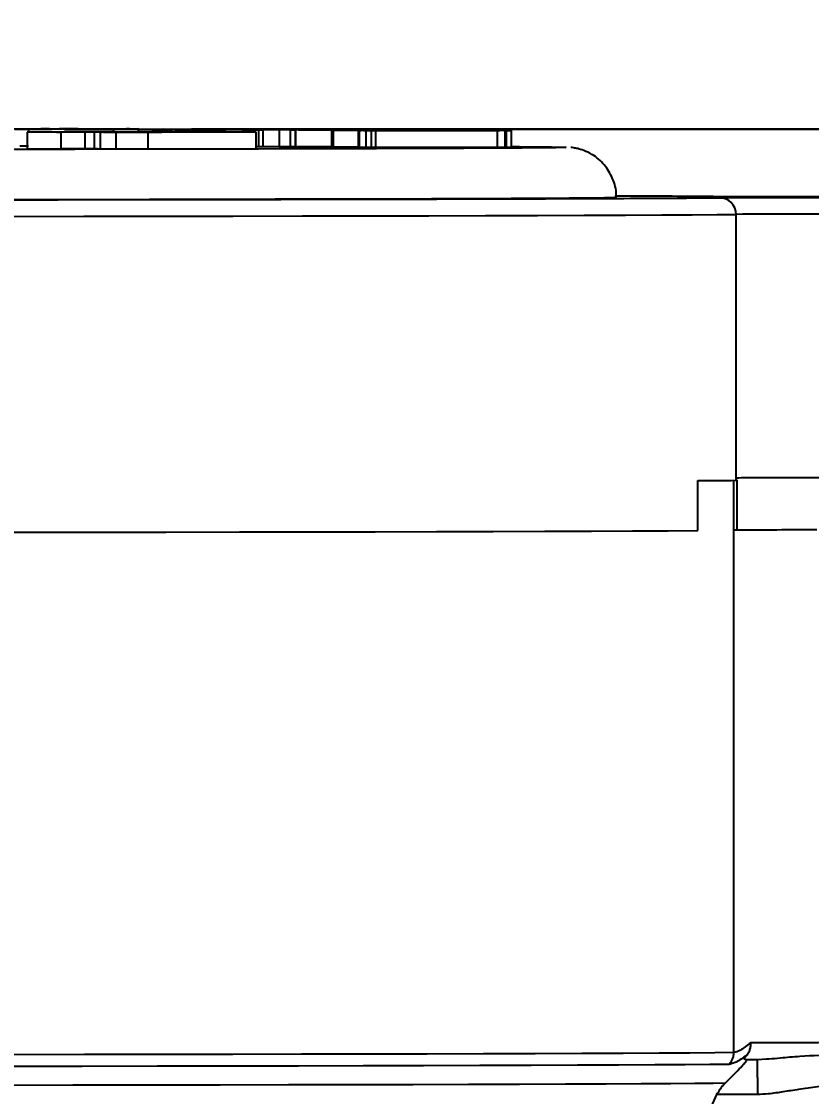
# Model space of a CAD drawing. Header units: millimetres. Extents: x 2160 to 4596, y 811 to 2534.
# Drawn here: x 3356.3 to 3403.8, y 1511.7 to 1576.4 of the extents above; entities that cross this region are included whole.
import ezdxf

# ---------------------------------------------------------------- set-up
doc = ezdxf.new("R2010")
doc.units = ezdxf.units.MM
doc.layers.add('AM_5', color=3, linetype='Continuous', lineweight=25)
doc.styles.add('SLDTEXTSTYLE1', font='txt.shx', dxfattribs={"width": 0.7, "bigfont": 'gbcbig.shx'})
doc.dimstyles.new('SLDDIMSTYLE12$0', dxfattribs={"dimtxt": 12, "dimasz": 10, "dimexe": 0, "dimexo": 0.0625, "dimgap": 0.875, "dimtad": 1, "dimdec": 1, "dimlfac": 1.8, "dimrnd": 1e-09, "dimzin": 12, "dimdsep": 46, "dimtxsty": 'SLDTEXTSTYLE1', "dimcen": 0.09, "dimdle": 8.16, "dimclrd": 3, "dimclre": 3, "dimadec": 0, "dimazin": 3, "dimtfac": 1, "dimtdec": 1, "dimtofl": 0, "dimtmove": 0, "dimatfit": 3, "dimfxl": 0, "dimfrac": 2, "dimtolj": 1, "dimlwd": 5, "dimlwe": 5, "dimarcsym": 0})

# ---------------------------------------------------------------- blocks, each defined once
blk = doc.blocks.new('*D72')
at = {"layer": 'AM_5', "color": 3, "linetype": 'Continuous', "lineweight": 5, "transparency": 16777216}
for p, q in [((3366.517, 1569.956), (3508.765, 1569.956)), ((3508.765, 1338.344), (3508.765, 1559.956))]:
    blk.add_line(p, q, dxfattribs=at)
at = {"layer": 'AM_5', "color": 3, "lineweight": 5, "transparency": 16777216}
blk.add_line((3320.772, 1328.344), (3508.765, 1328.344), dxfattribs=at)
at = {"layer": 'AM_5', "color": 3, "transparency": 16777216}
for points in [[(3507.098, 1559.956), (3510.432, 1559.956), (3508.765, 1569.956)], [(3507.098, 1338.344), (3510.432, 1338.344), (3508.765, 1328.344)]]:
    blk.add_solid(points, dxfattribs=at)
at = {"layer": 'Defpoints', "color": 0, "transparency": 16777216}
for p in [(3366.455, 1569.956), (3508.765, 1569.956), (3320.709, 1328.344)]:
    blk.add_point(p, dxfattribs=at)
at = {"layer": 'AM_5', "color": 0, "transparency": 16777216, "insert": (3501.89, 1502.674), "char_height": 12, "attachment_point": 5, "rotation": 90, "style": 'SLDTEXTSTYLE1'}
blk.add_mtext('\\A1;245', dxfattribs=at)
blk = doc.blocks.new('*D73')
at = {"layer": 'AM_5', "color": 3, "linetype": 'Continuous', "lineweight": 5, "transparency": 16777216}
for p, q in [((3384.797, 1615.04), (3508.586, 1615.04)), ((3508.586, 1579.884), (3508.586, 1605.04))]:
    blk.add_line(p, q, dxfattribs=at)
at = {"layer": 'AM_5', "color": 3, "lineweight": 5, "transparency": 16777216}
blk.add_line((3367.539, 1569.884), (3508.586, 1569.884), dxfattribs=at)
at = {"layer": 'AM_5', "color": 3, "transparency": 16777216}
for points in [[(3506.919, 1605.04), (3510.253, 1605.04), (3508.586, 1615.04)], [(3506.919, 1579.884), (3510.253, 1579.884), (3508.586, 1569.884)]]:
    blk.add_solid(points, dxfattribs=at)
at = {"layer": 'Defpoints', "color": 0, "transparency": 16777216}
for p in [(3384.735, 1615.04), (3508.586, 1615.04), (3367.477, 1569.884)]:
    blk.add_point(p, dxfattribs=at)
at = {"layer": 'AM_5', "color": 0, "transparency": 16777216, "insert": (3501.711, 1592.462), "char_height": 12, "attachment_point": 5, "rotation": 90, "style": 'SLDTEXTSTYLE1'}
blk.add_mtext('\\A1;45', dxfattribs=at)

msp = doc.modelspace()

# ---------------------------------------------------------------- linework, layer by layer
at = {"color": 7, "linetype": 'Continuous', "lineweight": 25}
for p, q in [((3358.583, 1569.929), (3354.308, 1569.916)), ((3355.924, 1569.924), (3357.897, 1569.93)), ((3356.638, 1569.731), (3364.207, 1569.755)), ((3358.664, 1569.732), (3356.638, 1569.731)), ((3356.638, 1569.731), (3356.638, 1568.731)), ((3356.711, 1569.909), (3356.711, 1569.732)), ((3357.45, 1569.931), (3357.631, 1569.932)), ((3357.751, 1569.931), (3357.45, 1569.931)), ((3357.45, 1569.931), (3357.45, 1569.928)), ((3357.631, 1569.932), (3359.688, 1569.929)), ((3357.751, 1569.931), (3357.751, 1569.929)), ((3360.093, 1569.74), (3358.397, 1569.735)), ((3358.397, 1569.735), (3358.664, 1569.732)), ((3358.664, 1569.732), (3358.664, 1568.732)), ((3358.885, 1569.77), (3359.116, 1569.77)), ((3358.885, 1569.77), (3358.885, 1569.738)), ((3359.507, 1569.928), (3359.209, 1569.929)), ((3359.688, 1569.929), (3359.507, 1569.928)), ((3360.665, 1569.74), (3360.093, 1569.74)), ((3360.093, 1569.74), (3360.093, 1568.74)), ((3362.063, 1569.747), (3360.645, 1569.742)), ((3360.645, 1569.742), (3365.276, 1569.735)), ((3360.665, 1569.74), (3360.665, 1568.74)), ((3362.697, 1569.73), (3361.012, 1569.73)), ((3361.012, 1569.73), (3361.012, 1568.73)), ((3364.724, 1569.734), (3361.066, 1569.739)), ((3361.836, 1569.747), (3361.836, 1569.913)), ((3361.965, 1569.725), (3364.724, 1569.734)), ((3363.896, 1569.726), (3361.965, 1569.725)), ((3361.965, 1569.725), (3361.965, 1568.725)), ((3366.694, 1569.74), (3362.063, 1569.747)), ((3362.063, 1569.74), (3362.063, 1569.747)), ((3364.549, 1569.754), (3362.615, 1569.748)), ((3362.615, 1569.748), (3367.246, 1569.741)), ((3362.697, 1569.73), (3362.697, 1569.727)), ((3363.316, 1569.752), (3363.316, 1569.92)), ((3363.331, 1569.896), (3364.608, 1569.899)), ((3366.409, 1569.888), (3363.331, 1569.896)), ((3363.331, 1569.896), (3363.331, 1569.752)), ((3370.387, 1569.75), (3363.645, 1569.729)), ((3363.645, 1569.729), (3363.896, 1569.726)), ((3363.896, 1569.726), (3363.896, 1568.726)), ((3365.694, 1569.755), (3364.549, 1569.754)), ((3364.549, 1569.754), (3364.549, 1569.745)), ((3364.599, 1569.75), (3364.599, 1569.745)), ((3364.608, 1569.899), (3364.81, 1569.899)), ((3365.16, 1569.748), (3365.16, 1569.744)), ((3365.276, 1569.735), (3366.694, 1569.74)), ((3365.353, 1569.894), (3370.976, 1569.903)), ((3371.497, 1569.902), (3365.833, 1569.892)), ((3368.237, 1569.89), (3366.409, 1569.888)), ((3366.409, 1569.888), (3366.409, 1569.75)), ((3367.246, 1569.741), (3368.746, 1569.746)), ((3367.642, 1569.885), (3367.642, 1569.75)), ((3368.021, 1569.882), (3368.021, 1569.75)), ((3368.083, 1569.89), (3368.237, 1569.89)), ((3368.579, 1569.75), (3368.579, 1569.746)), ((3368.581, 1569.75), (3368.579, 1569.75)), ((3368.581, 1569.75), (3368.581, 1569.746)), ((3369.519, 1569.749), (3370.387, 1569.75)), ((3370.532, 1569.874), (3369.586, 1569.878)), ((3369.586, 1569.878), (3369.863, 1569.878)), ((3369.586, 1569.878), (3369.586, 1569.749)), ((3369.863, 1569.878), (3370.052, 1569.877)), ((3370.387, 1569.75), (3370.387, 1568.75)), ((3370.809, 1569.874), (3370.532, 1569.874)), ((3370.532, 1569.874), (3370.532, 1568.874)), ((3370.62, 1569.875), (3370.809, 1569.874)), ((3370.634, 1569.877), (3377.892, 1569.884)), ((3370.718, 1569.906), (3370.961, 1569.906)), ((3371.009, 1569.905), (3370.718, 1569.906)), ((3370.718, 1569.906), (3370.718, 1569.903)), ((3376.186, 1569.882), (3370.776, 1569.876)), ((3370.776, 1569.876), (3370.776, 1569.874)), ((3370.784, 1569.891), (3370.784, 1569.877)), ((3370.809, 1569.874), (3370.809, 1568.874)), ((3370.961, 1569.906), (3372.647, 1569.901)), ((3371.786, 1569.868), (3376.234, 1569.882)), ((3372.472, 1569.865), (3371.786, 1569.868)), ((3371.786, 1569.868), (3371.786, 1568.868)), ((3372.404, 1569.901), (3372.111, 1569.902)), ((3372.647, 1569.901), (3372.404, 1569.901)), ((3372.749, 1569.866), (3372.472, 1569.865)), ((3372.472, 1568.865), (3372.472, 1569.865)), ((3372.606, 1569.866), (3372.749, 1569.866)), ((3372.749, 1569.866), (3372.749, 1568.866)), ((3379.376, 1569.875), (3372.764, 1569.868)), ((3372.764, 1569.868), (3372.764, 1568.868)), ((3378.035, 1569.884), (3372.944, 1569.869)), ((3372.944, 1569.869), (3372.992, 1569.869)), ((3372.992, 1569.869), (3379.233, 1569.875)), ((3373.421, 1569.88), (3373.421, 1569.882)), ((3374.929, 1569.85), (3374.929, 1568.85)), ((3375.032, 1569.848), (3375.032, 1568.848)), ((3375.69, 1569.893), (3375.997, 1569.891)), ((3376.034, 1569.882), (3376.034, 1569.89)), ((3376.234, 1569.882), (3376.186, 1569.882)), ((3376.186, 1569.882), (3376.186, 1569.882)), ((3376.533, 1569.837), (3376.533, 1568.837)), ((3376.592, 1569.835), (3376.61, 1569.837)), ((3377.002, 1569.83), (3376.592, 1569.835)), ((3376.592, 1569.835), (3376.592, 1568.835)), ((3377.308, 1569.83), (3377.002, 1569.83)), ((3377.002, 1569.83), (3377.002, 1568.83)), ((3377.252, 1569.831), (3377.308, 1569.83)), ((3377.308, 1569.83), (3377.308, 1568.83)), ((3377.434, 1569.834), (3384.735, 1569.837)), ((3384.881, 1569.835), (3377.58, 1569.832)), ((3377.58, 1569.832), (3377.58, 1568.832)), ((3377.892, 1569.884), (3378.035, 1569.884)), ((3378.035, 1569.884), (3378.035, 1569.874)), ((3379.389, 1569.877), (3379.2, 1569.878)), ((3379.2, 1569.878), (3379.478, 1569.878)), ((3379.2, 1569.878), (3379.2, 1569.875)), ((3379.478, 1569.878), (3380.424, 1569.874)), ((3380.146, 1569.874), (3379.957, 1569.874)), ((3380.424, 1569.874), (3380.146, 1569.874)), ((3380.435, 1569.842), (3380.435, 1569.835)), ((3383.887, 1569.836), (3383.887, 1569.852)), ((3384.881, 1569.835), (3384.881, 1568.835)), ((3385.059, 1569.838), (3385.043, 1569.838)), ((3385.349, 1569.838), (3385.74, 1569.833)), ((3385.434, 1569.833), (3385.37, 1569.834)), ((3385.37, 1568.834), (3385.37, 1569.834)), ((3385.74, 1569.833), (3385.434, 1569.833)), ((3385.434, 1569.833), (3385.434, 1568.833)), ((3385.74, 1569.833), (3385.74, 1568.833)), ((3370.387, 1568.874), (3370.532, 1568.874)), ((3370.532, 1568.874), (3370.809, 1568.874)), ((3370.809, 1568.876), (3371.786, 1568.877)), ((3371.786, 1568.868), (3372.472, 1568.865)), ((3372.472, 1568.865), (3372.749, 1568.866)), ((3372.764, 1568.868), (3374.929, 1568.87)), ((3376.536, 1568.837), (3376.592, 1568.835)), ((3376.592, 1568.835), (3377.002, 1568.83)), ((3377.002, 1568.83), (3377.308, 1568.83)), ((3377.58, 1568.832), (3384.881, 1568.835)), ((3385.37, 1568.834), (3385.434, 1568.833)), ((3385.434, 1568.833), (3385.74, 1568.833)), ((3389.045, 1568.816), (3388.991, 1568.814)), ((3356.638, 1568.731), (3358.664, 1568.732)), ((3358.664, 1568.736), (3360.093, 1568.74)), ((3360.093, 1568.74), (3360.665, 1568.74)), ((3361.012, 1568.73), (3361.965, 1568.73)), ((3361.965, 1568.725), (3363.896, 1568.726)), ((3363.896, 1568.729), (3370.387, 1568.75)), ((3399.254, 1548.786), (3399.254, 1564.785)), ((3396.954, 1545.765), (3396.954, 1548.765)), ((3399.121, 1514.357), (3399.121, 1548.784)), ((3399.311, 1545.786), (3399.311, 1548.786)), ((3399.311, 1545.786), (3399.187, 1545.786)), ((3399.795, 1513.952), (3400.547, 1513.954)), ((3400.547, 1513.954), (3401.077, 1513.981)), ((3400.547, 1513.881), (3400.547, 1513.954)), ((3398.614, 1512.542), (3398.935, 1512.856)), ((3398.086, 1511.837), (3397.758, 1511.123)), ((3400.547, 1511.837), (3398.086, 1511.837))]:
    msp.add_line(p, q, dxfattribs=at)
at = {"color": 7, "linetype": 'Continuous', "lineweight": 25, "flags": 128}
for points in [[(3355.564, 1565.683), (3359.874, 1565.688), (3363.988, 1565.695), (3367.886, 1565.702), (3371.547, 1565.709), (3374.955, 1565.717), (3378.092, 1565.725), (3380.942, 1565.734), (3383.491, 1565.744), (3385.726, 1565.753), (3387.637, 1565.763), (3389.213, 1565.773), (3390.447, 1565.784), (3391.334, 1565.795), (3391.867, 1565.805), (3392.045, 1565.816), (3392.045, 1565.816)], [(3397.845, 1565.816), (3398.022, 1565.819), (3398.542, 1565.822), (3399.368, 1565.824), (3400.445, 1565.826), (3401.699, 1565.827), (3403.045, 1565.827), (3404.391, 1565.827)], [(3404.391, 1565.805), (3403.045, 1565.805), (3401.699, 1565.805), (3400.445, 1565.806), (3399.368, 1565.808), (3398.542, 1565.811), (3398.022, 1565.813), (3397.845, 1565.816)], [(3398.27, 1565.846), (3398.462, 1565.827), (3398.531, 1565.811)], [(3334.858, 1564.648), (3340.117, 1564.65), (3345.287, 1564.653), (3350.346, 1564.657), (3355.27, 1564.662), (3360.037, 1564.667), (3364.625, 1564.673), (3369.013, 1564.68), (3373.183, 1564.687), (3377.114, 1564.695), (3380.789, 1564.704), (3384.191, 1564.712), (3387.306, 1564.722), (3390.118, 1564.732), (3392.616, 1564.742), (3394.787, 1564.752), (3396.623, 1564.763), (3398.114, 1564.774), (3399.254, 1564.785)], [(3334.858, 1545.648), (3340.183, 1545.65), (3345.418, 1545.654), (3350.537, 1545.658), (3355.516, 1545.662), (3360.334, 1545.668), (3364.967, 1545.674), (3369.394, 1545.681), (3373.594, 1545.688), (3377.547, 1545.696), (3381.237, 1545.705), (3384.644, 1545.714), (3387.755, 1545.723), (3390.553, 1545.733), (3393.026, 1545.744), (3395.163, 1545.754), (3396.954, 1545.765)], [(3399.121, 1514.357), (3397.969, 1514.346), (3396.47, 1514.335), (3394.632, 1514.324), (3392.463, 1514.314), (3389.972, 1514.304), (3387.171, 1514.294), (3384.072, 1514.284), (3380.688, 1514.276), (3377.036, 1514.267), (3373.131, 1514.259), (3368.99, 1514.252), (3364.633, 1514.246), (3360.079, 1514.24), (3355.347, 1514.234), (3350.46, 1514.23), (3345.439, 1514.226), (3340.306, 1514.223), (3335.085, 1514.22)], [(3398.833, 1513.65), (3397.685, 1513.639), (3396.192, 1513.628), (3394.361, 1513.617), (3392.2, 1513.607), (3389.718, 1513.597), (3386.927, 1513.587), (3383.839, 1513.578), (3380.468, 1513.569), (3376.829, 1513.561), (3372.938, 1513.553), (3368.813, 1513.546), (3364.472, 1513.539), (3359.934, 1513.533), (3355.22, 1513.528), (3350.35, 1513.523), (3345.348, 1513.519), (3340.234, 1513.516), (3335.031, 1513.514)], [(3313.347, 1512.392), (3318.653, 1512.392), (3323.968, 1512.392), (3329.266, 1512.393), (3334.524, 1512.394), (3339.718, 1512.397), (3344.824, 1512.4), (3349.818, 1512.404), (3354.678, 1512.409), (3359.382, 1512.414), (3363.908, 1512.42), (3368.235, 1512.426), (3372.344, 1512.434), (3376.215, 1512.441), (3379.831, 1512.45), (3383.176, 1512.459), (3386.234, 1512.468), (3388.991, 1512.478), (3391.435, 1512.488), (3393.554, 1512.498), (3395.339, 1512.509), (3396.782, 1512.52), (3397.875, 1512.531), (3398.614, 1512.542)], [(3400.547, 1512.856), (3400.547, 1512.694), (3400.547, 1512.536), (3400.547, 1512.385), (3400.547, 1512.243), (3400.547, 1512.115), (3400.547, 1512.003), (3400.547, 1511.91), (3400.547, 1511.837)]]:
    msp.add_lwpolyline(points, dxfattribs=at)
at = {"color": 7, "linetype": 'Continuous', "lineweight": 25}
for centre, radius, start, end in [((3398.262, 1564.793), 0.992, 359.54189, 89.50442), ((3405.084, 522.463), 1042.338, 89.972937, 90.320473), ((3393.763, 2046.4), 497.644, 270.36744, 270.63226), ((3399.649, 1515.049), 33.739, 90.57375, 90.66978), ((3404.023, 758.915), 786.885, 89.993192, 90.343129), ((3406.352, -383.403), 1898.362, 90.024744, 90.187646)]:
    msp.add_arc(centre, radius, start, end, dxfattribs=at)
for points, knots in [([(3356.711, 1569.909), (3356.512, 1569.91), (3356.112, 1569.911), (3355.859, 1569.912), (3355.9, 1569.913), (3355.915, 1569.913)], [0, 0, 0, 0, 0.3813, 0.766294, 1, 1, 1, 1]), ([(3355.932, 1569.914), (3356.092, 1569.916), (3356.386, 1569.918), (3357.053, 1569.92), (3357.359, 1569.921)], [0, 0, 0, 0, 0.541529, 1, 1, 1, 1]), ([(3356.943, 1569.91), (3356.821, 1569.91), (3356.59, 1569.911), (3356.413, 1569.912), (3356.387, 1569.913), (3356.735, 1569.915), (3357.424, 1569.917), (3358.025, 1569.919), (3358.118, 1569.919)], [0, 0, 0, 0, 0.099608, 0.189208, 0.278687, 0.431625, 0.91232, 1, 1, 1, 1]), ([(3361.836, 1569.913), (3361.378, 1569.912), (3360.6, 1569.91), (3359.282, 1569.908), (3358.256, 1569.908), (3357.392, 1569.908), (3356.945, 1569.909), (3356.711, 1569.909)], [0, 0, 0, 0, 0.337884, 0.573603, 0.730566, 0.85906, 1, 1, 1, 1]), ([(3361.077, 1569.914), (3360.634, 1569.913), (3359.963, 1569.911), (3358.912, 1569.91), (3358.184, 1569.909), (3357.588, 1569.909), (3357.192, 1569.909), (3357.001, 1569.91), (3356.943, 1569.91)], [0, 0, 0, 0, 0.39949, 0.604579, 0.758371, 0.856867, 0.955984, 1, 1, 1, 1]), ([(3357.359, 1569.921), (3357.814, 1569.922), (3358.582, 1569.924), (3359.911, 1569.925), (3360.964, 1569.925), (3361.85, 1569.925), (3362.291, 1569.925), (3362.518, 1569.924)], [0, 0, 0, 0, 0.335274, 0.565807, 0.736276, 0.864906, 1, 1, 1, 1]), ([(3357.897, 1569.93), (3357.926, 1569.93), (3357.973, 1569.93), (3357.991, 1569.93), (3357.952, 1569.93), (3357.87, 1569.931), (3357.786, 1569.931), (3357.751, 1569.931)], [0, 0, 0, 0, 0.2392653, 0.3980718, 0.5583573, 0.8110269, 1, 1, 1, 1]), ([(3358.118, 1569.919), (3358.557, 1569.92), (3359.228, 1569.922), (3360.244, 1569.924), (3360.984, 1569.924), (3361.569, 1569.924), (3362.006, 1569.924), (3362.223, 1569.924), (3362.319, 1569.924)], [0, 0, 0, 0, 0.388784, 0.594507, 0.742724, 0.84452, 0.93111, 1, 1, 1, 1]), ([(3359.209, 1569.929), (3359.137, 1569.929), (3359.038, 1569.929), (3358.889, 1569.929), (3358.781, 1569.929), (3358.671, 1569.929), (3358.613, 1569.929), (3358.583, 1569.929)], [0, 0, 0, 0, 0.3451215, 0.47825, 0.6125433, 0.7923859, 1, 1, 1, 1]), ([(3364.207, 1569.755), (3363.656, 1569.756), (3362.638, 1569.757), (3361.269, 1569.76), (3359.849, 1569.763), (3359.16, 1569.767), (3358.924, 1569.769), (3358.885, 1569.77)], [0, 0, 0, 0, 0.221372, 0.409276, 0.596404, 0.933221, 1, 1, 1, 1]), ([(3359.116, 1569.77), (3359.373, 1569.768), (3359.992, 1569.765), (3362.251, 1569.76), (3364.372, 1569.757), (3365.694, 1569.755)], [0, 0, 0, 0, 0.209452, 0.506883, 1, 1, 1, 1]), ([(3361.03, 1569.734), (3360.971, 1569.735), (3360.868, 1569.736), (3360.744, 1569.738), (3360.692, 1569.739), (3360.665, 1569.74)], [0, 0, 0, 0, 0.39149, 0.695584, 1, 1, 1, 1]), ([(3361.012, 1569.73), (3361.068, 1569.73), (3361.158, 1569.731), (3361.105, 1569.733), (3361.055, 1569.734), (3361.03, 1569.734)], [0, 0, 0, 0, 0.451045, 0.724772, 1, 1, 1, 1]), ([(3361.066, 1569.739), (3361.259, 1569.738), (3361.563, 1569.735), (3362.085, 1569.733), (3362.492, 1569.731), (3362.697, 1569.73)], [0, 0, 0, 0, 0.46227, 0.729265, 1, 1, 1, 1]), ([(3362.319, 1569.924), (3362.438, 1569.923), (3362.669, 1569.923), (3362.818, 1569.922), (3362.769, 1569.92), (3362.255, 1569.917), (3361.547, 1569.915), (3361.077, 1569.914)], [0, 0, 0, 0, 0.0990027, 0.1927602, 0.3351777, 0.5578285, 1, 1, 1, 1]), ([(3362.518, 1569.924), (3362.71, 1569.924), (3363.089, 1569.923), (3363.348, 1569.921), (3363.312, 1569.918), (3362.807, 1569.915), (3362.165, 1569.914), (3361.836, 1569.913)], [0, 0, 0, 0, 0.136914, 0.269244, 0.466964, 0.727179, 1, 1, 1, 1]), ([(3364.142, 1569.896), (3364.138, 1569.896), (3364.124, 1569.896), (3364.246, 1569.895), (3364.413, 1569.894), (3364.521, 1569.894)], [0, 0, 0, 0, 0.096311, 0.412079, 1, 1, 1, 1]), ([(3364.81, 1569.899), (3364.626, 1569.898), (3364.368, 1569.897), (3364.198, 1569.896), (3364.149, 1569.896)], [0, 0, 0, 0, 0.710757, 1, 1, 1, 1]), ([(3365.16, 1569.748), (3365.01, 1569.749), (3364.756, 1569.749), (3364.596, 1569.75), (3364.523, 1569.75), (3364.487, 1569.751), (3364.512, 1569.751), (3364.523, 1569.751)], [0, 0, 0, 0, 0.407699, 0.690083, 0.843754, 0.934161, 1, 1, 1, 1]), ([(3364.521, 1569.894), (3364.55, 1569.894), (3364.636, 1569.894), (3364.754, 1569.893), (3364.855, 1569.893), (3364.911, 1569.893), (3364.94, 1569.893), (3365.016, 1569.893), (3365.156, 1569.893), (3365.278, 1569.894), (3365.353, 1569.894)], [0, 0, 0, 0, 0.124093, 0.372351, 0.496838, 0.517541, 0.538485, 0.574939, 0.740211, 1, 1, 1, 1]), ([(3364.523, 1569.751), (3364.541, 1569.751), (3364.577, 1569.751), (3364.702, 1569.751), (3364.882, 1569.751), (3365.108, 1569.751), (3365.257, 1569.751), (3365.332, 1569.751)], [0, 0, 0, 0, 0.0876057, 0.1756397, 0.4450626, 0.7212942, 1, 1, 1, 1]), ([(3368.579, 1569.75), (3368.269, 1569.749), (3367.649, 1569.749), (3366.792, 1569.748), (3366.11, 1569.748), (3365.593, 1569.748), (3365.309, 1569.748), (3365.178, 1569.748), (3365.16, 1569.748)], [0, 0, 0, 0, 0.277873, 0.555831, 0.757162, 0.870741, 0.982618, 1, 1, 1, 1]), ([(3365.332, 1569.751), (3365.629, 1569.751), (3366.22, 1569.75), (3367.314, 1569.75), (3368.1, 1569.75), (3368.581, 1569.75)], [0, 0, 0, 0, 0.280043, 0.559301, 1, 1, 1, 1]), ([(3365.833, 1569.892), (3365.794, 1569.892), (3365.692, 1569.892), (3365.583, 1569.892), (3365.517, 1569.892), (3365.503, 1569.892), (3365.5, 1569.892), (3365.518, 1569.891), (3365.593, 1569.891), (3365.669, 1569.891), (3365.719, 1569.891)], [0, 0, 0, 0, 0.166709, 0.438609, 0.487323, 0.517206, 0.541802, 0.578816, 0.723084, 1, 1, 1, 1]), ([(3365.719, 1569.891), (3365.858, 1569.891), (3366.065, 1569.89), (3366.422, 1569.89), (3366.915, 1569.889), (3367.463, 1569.89), (3367.912, 1569.89), (3368.083, 1569.89)], [0, 0, 0, 0, 0.240793, 0.359777, 0.461711, 0.794413, 1, 1, 1, 1]), ([(3368.021, 1569.882), (3367.876, 1569.882), (3367.654, 1569.883), (3367.677, 1569.884), (3367.684, 1569.885)], [0, 0, 0, 0, 0.659487, 1, 1, 1, 1]), ([(3367.679, 1569.885), (3367.78, 1569.886), (3368.055, 1569.888), (3368.984, 1569.891), (3369.854, 1569.892), (3370.246, 1569.892)], [0, 0, 0, 0, 0.242788, 0.658331, 1, 1, 1, 1]), ([(3373.421, 1569.882), (3372.836, 1569.881), (3371.835, 1569.88), (3370.366, 1569.879), (3369.319, 1569.88), (3368.53, 1569.881), (3368.196, 1569.881), (3368.021, 1569.882)], [0, 0, 0, 0, 0.336368, 0.574645, 0.731944, 0.859761, 1, 1, 1, 1]), ([(3368.328, 1569.882), (3368.247, 1569.883), (3368.093, 1569.883), (3368.059, 1569.884), (3368.204, 1569.886), (3368.918, 1569.888), (3369.887, 1569.889), (3370.686, 1569.891), (3370.784, 1569.891)], [0, 0, 0, 0, 0.099186, 0.189605, 0.279846, 0.434014, 0.930829, 1, 1, 1, 1]), ([(3372.884, 1569.884), (3372.31, 1569.883), (3371.435, 1569.882), (3370.204, 1569.881), (3369.416, 1569.881), (3368.835, 1569.881), (3368.501, 1569.882), (3368.366, 1569.882), (3368.328, 1569.882)], [0, 0, 0, 0, 0.397528, 0.607391, 0.759995, 0.859904, 0.960457, 1, 1, 1, 1]), ([(3368.746, 1569.746), (3368.837, 1569.746), (3369.02, 1569.747), (3369.294, 1569.748), (3369.436, 1569.749), (3369.519, 1569.749)], [0, 0, 0, 0, 0.297154, 0.594531, 1, 1, 1, 1]), ([(3370.052, 1569.877), (3370.086, 1569.877), (3370.145, 1569.877), (3370.274, 1569.876), (3370.394, 1569.876), (3370.517, 1569.876), (3370.593, 1569.876), (3370.634, 1569.877)], [0, 0, 0, 0, 0.282446, 0.488833, 0.649378, 0.810868, 1, 1, 1, 1]), ([(3370.246, 1569.892), (3370.829, 1569.893), (3371.822, 1569.894), (3373.305, 1569.895), (3374.377, 1569.895), (3375.186, 1569.894), (3375.52, 1569.893), (3375.69, 1569.893)], [0, 0, 0, 0, 0.333528, 0.567546, 0.735799, 0.864912, 1, 1, 1, 1]), ([(3370.776, 1569.876), (3370.726, 1569.876), (3370.645, 1569.876), (3370.562, 1569.876), (3370.529, 1569.875), (3370.538, 1569.875), (3370.587, 1569.875), (3370.62, 1569.875)], [0, 0, 0, 0, 0.239079, 0.388006, 0.537788, 0.677074, 1, 1, 1, 1]), ([(3370.784, 1569.891), (3371.354, 1569.891), (3372.228, 1569.893), (3373.435, 1569.894), (3374.231, 1569.894), (3374.828, 1569.893), (3375.214, 1569.893), (3375.373, 1569.892), (3375.428, 1569.892)], [0, 0, 0, 0, 0.386956, 0.593793, 0.740338, 0.842099, 0.944778, 1, 1, 1, 1]), ([(3370.976, 1569.903), (3371.023, 1569.903), (3371.098, 1569.904), (3371.142, 1569.904), (3371.138, 1569.904), (3371.089, 1569.905), (3371.033, 1569.905), (3371.009, 1569.905)], [0, 0, 0, 0, 0.266956, 0.429529, 0.591357, 0.826533, 1, 1, 1, 1]), ([(3372.111, 1569.902), (3372.053, 1569.902), (3371.972, 1569.902), (3371.82, 1569.902), (3371.696, 1569.902), (3371.585, 1569.902), (3371.521, 1569.902), (3371.497, 1569.902)], [0, 0, 0, 0, 0.362826, 0.512382, 0.662913, 0.871019, 1, 1, 1, 1]), ([(3372.764, 1569.868), (3372.714, 1569.868), (3372.633, 1569.867), (3372.55, 1569.867), (3372.517, 1569.867), (3372.526, 1569.867), (3372.573, 1569.867), (3372.606, 1569.866)], [0, 0, 0, 0, 0.239307, 0.388341, 0.538232, 0.677649, 1, 1, 1, 1]), ([(3375.428, 1569.892), (3375.504, 1569.892), (3375.652, 1569.891), (3375.628, 1569.89), (3375.356, 1569.888), (3374.485, 1569.886), (3373.529, 1569.885), (3372.884, 1569.884)], [0, 0, 0, 0, 0.098651, 0.191047, 0.328598, 0.547094, 1, 1, 1, 1]), ([(3376.003, 1569.89), (3376.008, 1569.89), (3376.032, 1569.889), (3375.626, 1569.887), (3374.753, 1569.884), (3373.874, 1569.883), (3373.421, 1569.882)], [0, 0, 0, 0, 0.075612, 0.323708, 0.651392, 1, 1, 1, 1]), ([(3375.032, 1569.848), (3374.976, 1569.849), (3374.863, 1569.85), (3375.142, 1569.852), (3375.904, 1569.854), (3377.081, 1569.856), (3378.101, 1569.857), (3378.559, 1569.857)], [0, 0, 0, 0, 0.14267, 0.2869, 0.459199, 0.757548, 1, 1, 1, 1]), ([(3380.221, 1569.845), (3379.565, 1569.845), (3378.446, 1569.844), (3376.966, 1569.845), (3375.994, 1569.845), (3375.339, 1569.847), (3375.137, 1569.848), (3375.032, 1569.848)], [0, 0, 0, 0, 0.335879, 0.572344, 0.731569, 0.859032, 1, 1, 1, 1]), ([(3375.382, 1569.849), (3375.346, 1569.849), (3375.278, 1569.85), (3375.382, 1569.851), (3375.679, 1569.852), (3376.647, 1569.853), (3377.8, 1569.854), (3378.714, 1569.855), (3378.842, 1569.855)], [0, 0, 0, 0, 0.099013, 0.188639, 0.277978, 0.435263, 0.920804, 1, 1, 1, 1]), ([(3379.938, 1569.847), (3379.29, 1569.847), (3378.294, 1569.846), (3377.005, 1569.846), (3376.24, 1569.847), (3375.733, 1569.847), (3375.482, 1569.848), (3375.405, 1569.848), (3375.382, 1569.849)], [0, 0, 0, 0, 0.397346, 0.609831, 0.759517, 0.858592, 0.95839, 1, 1, 1, 1]), ([(3376.619, 1569.838), (3376.735, 1569.839), (3376.967, 1569.841), (3377.8, 1569.842), (3378.911, 1569.844), (3379.763, 1569.844), (3380.159, 1569.844)], [0, 0, 0, 0, 0.221306, 0.442951, 0.740483, 1, 1, 1, 1]), ([(3376.88, 1569.836), (3376.87, 1569.836), (3376.851, 1569.836), (3376.882, 1569.835), (3376.898, 1569.835)], [0, 0, 0, 0, 0.508302, 1, 1, 1, 1]), ([(3376.898, 1569.835), (3376.917, 1569.835), (3376.954, 1569.835), (3377.049, 1569.834), (3377.168, 1569.834), (3377.262, 1569.834), (3377.354, 1569.834), (3377.41, 1569.834), (3377.434, 1569.834)], [0, 0, 0, 0, 0.2921955, 0.5874478, 0.7122589, 0.8180509, 0.9240716, 1, 1, 1, 1]), ([(3380.435, 1569.842), (3379.775, 1569.842), (3378.821, 1569.841), (3377.735, 1569.84), (3377.151, 1569.839), (3376.987, 1569.838), (3376.904, 1569.837)], [0, 0, 0, 0, 0.452303, 0.653993, 0.826668, 1, 1, 1, 1]), ([(3377.58, 1569.832), (3377.508, 1569.832), (3377.403, 1569.832), (3377.298, 1569.832), (3377.246, 1569.832), (3377.232, 1569.831), (3377.245, 1569.831), (3377.252, 1569.831)], [0, 0, 0, 0, 0.3039299, 0.4394116, 0.5752405, 0.7665382, 1, 1, 1, 1]), ([(3378.559, 1569.857), (3379.214, 1569.857), (3380.327, 1569.858), (3381.828, 1569.858), (3382.816, 1569.857), (3383.491, 1569.855), (3383.692, 1569.854), (3383.797, 1569.854)], [0, 0, 0, 0, 0.3332849, 0.5666872, 0.7350111, 0.8630417, 1, 1, 1, 1]), ([(3378.842, 1569.855), (3379.487, 1569.855), (3380.478, 1569.856), (3381.766, 1569.856), (3382.547, 1569.856), (3383.08, 1569.855), (3383.374, 1569.854), (3383.464, 1569.854), (3383.496, 1569.854)], [0, 0, 0, 0, 0.386905, 0.5938453, 0.741486, 0.8425466, 0.9443486, 1, 1, 1, 1]), ([(3379.233, 1569.875), (3379.279, 1569.876), (3379.359, 1569.876), (3379.435, 1569.876), (3379.468, 1569.876), (3379.455, 1569.876), (3379.411, 1569.877), (3379.389, 1569.877)], [0, 0, 0, 0, 0.227355, 0.388209, 0.549679, 0.776891, 1, 1, 1, 1]), ([(3379.957, 1569.874), (3379.916, 1569.875), (3379.857, 1569.875), (3379.731, 1569.875), (3379.616, 1569.875), (3379.493, 1569.875), (3379.415, 1569.875), (3379.376, 1569.875)], [0, 0, 0, 0, 0.3461, 0.493467, 0.642693, 0.820568, 1, 1, 1, 1]), ([(3383.496, 1569.854), (3383.527, 1569.853), (3383.586, 1569.853), (3383.395, 1569.851), (3382.936, 1569.85), (3381.791, 1569.848), (3380.687, 1569.848), (3379.938, 1569.847)], [0, 0, 0, 0, 0.098439, 0.192959, 0.327087, 0.54288, 1, 1, 1, 1]), ([(3380.159, 1569.844), (3380.827, 1569.844), (3381.889, 1569.845), (3383.283, 1569.844), (3384.217, 1569.843), (3384.928, 1569.841), (3385.227, 1569.839), (3385.33, 1569.838), (3385.349, 1569.838)], [0, 0, 0, 0, 0.298114, 0.474394, 0.620068, 0.765882, 0.956507, 1, 1, 1, 1]), ([(3383.856, 1569.852), (3383.864, 1569.852), (3383.906, 1569.852), (3383.612, 1569.85), (3382.928, 1569.848), (3381.71, 1569.846), (3380.713, 1569.845), (3380.221, 1569.845)], [0, 0, 0, 0, 0.036608, 0.183936, 0.408772, 0.708665, 1, 1, 1, 1]), ([(3385.043, 1569.838), (3384.949, 1569.839), (3384.769, 1569.84), (3384.092, 1569.842), (3383.076, 1569.843), (3381.808, 1569.843), (3380.873, 1569.842), (3380.435, 1569.842)], [0, 0, 0, 0, 0.179595, 0.343759, 0.495827, 0.763697, 1, 1, 1, 1]), ([(3384.735, 1569.837), (3384.785, 1569.837), (3384.873, 1569.837), (3384.974, 1569.837), (3385.037, 1569.837), (3385.046, 1569.837), (3385.05, 1569.837)], [0, 0, 0, 0, 0.290202, 0.50382, 0.763034, 1, 1, 1, 1]), ([(3385.37, 1569.834), (3385.352, 1569.834), (3385.326, 1569.834), (3385.231, 1569.835), (3385.136, 1569.835), (3385.016, 1569.835), (3384.927, 1569.835), (3384.881, 1569.835)], [0, 0, 0, 0, 0.35696, 0.506296, 0.628832, 0.807113, 1, 1, 1, 1]), ([(3388.991, 1568.814), (3388.943, 1568.81), (3388.836, 1568.802), (3387.967, 1568.789), (3386.486, 1568.776), (3384.31, 1568.762), (3381.48, 1568.749), (3377.966, 1568.736), (3373.812, 1568.724), (3369.068, 1568.712), (3363.807, 1568.702), (3358.115, 1568.693), (3352.092, 1568.686), (3345.869, 1568.68), (3339.504, 1568.675), (3333.151, 1568.672), (3326.812, 1568.67), (3320.545, 1568.669), (3314.278, 1568.67), (3307.939, 1568.672), (3301.587, 1568.675), (3295.221, 1568.68), (3288.998, 1568.686), (3282.975, 1568.693), (3277.283, 1568.702), (3272.022, 1568.712), (3267.278, 1568.724), (3263.124, 1568.736), (3259.61, 1568.749), (3256.78, 1568.762), (3254.605, 1568.776), (3253.123, 1568.789), (3252.252, 1568.802), (3252.145, 1568.81), (3252.097, 1568.814)], [0, 0, 0, 0, 0.023828, 0.053273, 0.084485, 0.115699, 0.147957, 0.180726, 0.213842, 0.247136, 0.28043, 0.313546, 0.346314, 0.378573, 0.409785, 0.440999, 0.470442, 0.499888, 0.529332, 0.558778, 0.58999, 0.621203, 0.653462, 0.68623, 0.719347, 0.752641, 0.785934, 0.819051, 0.851819, 0.884078, 0.915289, 0.946503, 0.975948, 1, 1, 1, 1]), ([(3356.183, 1568.911), (3356.198, 1568.911), (3356.295, 1568.91), (3356.521, 1568.91), (3356.711, 1568.909)], [0, 0, 0, 0, 0.156668, 1, 1, 1, 1]), ([(3374.949, 1568.85), (3374.954, 1568.849), (3374.96, 1568.849), (3375.021, 1568.848), (3375.032, 1568.848)], [0, 0, 0, 0, 0.830719, 1, 1, 1, 1]), ([(3375.032, 1568.848), (3375.162, 1568.848), (3375.405, 1568.846), (3376.007, 1568.845), (3376.407, 1568.845), (3376.533, 1568.845)], [0, 0, 0, 0, 0.4404149, 0.8228014, 1, 1, 1, 1]), ([(3377.252, 1568.831), (3377.25, 1568.831), (3377.245, 1568.832), (3377.291, 1568.832), (3377.382, 1568.832), (3377.487, 1568.832), (3377.56, 1568.832), (3377.58, 1568.832)], [0, 0, 0, 0, 0.132695, 0.344902, 0.557282, 0.875523, 1, 1, 1, 1]), ([(3384.881, 1568.835), (3384.949, 1568.835), (3385.05, 1568.835), (3385.179, 1568.835), (3385.262, 1568.835), (3385.333, 1568.834), (3385.356, 1568.834), (3385.37, 1568.834)], [0, 0, 0, 0, 0.282258, 0.415886, 0.550305, 0.716557, 1, 1, 1, 1]), ([(3385.74, 1568.861), (3385.959, 1568.859), (3386.914, 1568.853), (3387.944, 1568.843), (3388.887, 1568.829), (3388.992, 1568.821), (3389.045, 1568.816)], [0, 0, 0, 0, 0.093549, 0.407564, 0.703776, 1, 1, 1, 1]), ([(3392.024, 1565.819), (3392.03, 1565.87), (3392.079, 1566.245), (3391.864, 1566.946), (3391.376, 1567.795), (3390.72, 1568.345), (3390.133, 1568.626), (3389.722, 1568.746), (3389.437, 1568.794), (3389.367, 1568.8), (3389.325, 1568.804)], [0, 0, 0, 0, 0.030661, 0.221524, 0.412563, 0.604262, 0.714262, 0.802035, 0.882755, 1, 1, 1, 1]), ([(3360.665, 1568.74), (3360.7, 1568.739), (3360.762, 1568.738), (3360.888, 1568.736), (3360.973, 1568.735), (3361.012, 1568.734)], [0, 0, 0, 0, 0.408182, 0.725272, 1, 1, 1, 1]), ([(3334.679, 1565.65), (3337.175, 1565.651), (3342.212, 1565.653), (3349.589, 1565.659), (3356.831, 1565.666), (3363.81, 1565.674), (3370.413, 1565.685), (3376.507, 1565.696), (3381.999, 1565.709), (3386.811, 1565.724), (3390.874, 1565.739), (3394.143, 1565.754), (3396.682, 1565.77), (3397.744, 1565.781), (3398.27, 1565.786)], [0, 0, 0, 0, 0.079959, 0.161371, 0.244142, 0.328893, 0.414217, 0.5, 0.585778, 0.671102, 0.755858, 0.838624, 0.920039, 1, 1, 1, 1]), ([(3398.27, 1565.846), (3397.739, 1565.852), (3396.665, 1565.862), (3394.53, 1565.876), (3392.727, 1565.884), (3392.031, 1565.887)], [0, 0, 0, 0, 0.376395, 0.759633, 1, 1, 1, 1]), ([(3405.225, 1565.828), (3404.378, 1565.829), (3402.656, 1565.831), (3400.564, 1565.835), (3398.979, 1565.84), (3398.504, 1565.844), (3398.27, 1565.846)], [0, 0, 0, 0, 0.2457963, 0.5, 0.7542037, 1, 1, 1, 1]), ([(3398.27, 1565.786), (3398.504, 1565.788), (3398.979, 1565.792), (3400.564, 1565.797), (3402.656, 1565.801), (3404.378, 1565.803), (3405.225, 1565.804)], [0, 0, 0, 0, 0.2457963, 0.5, 0.7542037, 1, 1, 1, 1]), ([(3399.281, 1548.944), (3399.462, 1548.945), (3399.87, 1548.948), (3401.251, 1548.953), (3403.158, 1548.957), (3404.741, 1548.958), (3405.533, 1548.959)], [0, 0, 0, 0, 0.2103299, 0.4735532, 0.7367766, 1, 1, 1, 1]), ([(3400.135, 1514.949), (3399.91, 1514.777), (3399.47, 1514.441), (3399.235, 1514.385), (3399.121, 1514.357)], [0, 0, 0, 0, 0.51151, 1, 1, 1, 1]), ([(3399.898, 1514.202), (3399.936, 1514.25), (3400.016, 1514.35), (3400.098, 1514.541), (3400.141, 1514.746), (3400.137, 1514.887), (3400.135, 1514.949)], [0, 0, 0, 0, 0.239149, 0.497163, 0.778524, 1, 1, 1, 1]), ([(3399.898, 1514.202), (3399.667, 1514.044), (3399.204, 1513.729), (3398.957, 1513.676), (3398.833, 1513.65)], [0, 0, 0, 0, 0.500652, 1, 1, 1, 1]), ([(3398.935, 1512.856), (3399.079, 1513.001), (3399.351, 1513.274), (3399.644, 1513.588), (3399.81, 1513.777), (3399.89, 1513.877), (3399.933, 1513.943), (3399.924, 1513.95), (3399.92, 1513.954)], [0, 0, 0, 0, 0.296371, 0.561408, 0.679693, 0.791742, 0.896327, 1, 1, 1, 1]), ([(3399.795, 1513.952), (3399.773, 1513.958), (3399.74, 1513.966), (3399.778, 1514.051), (3399.829, 1514.125), (3399.876, 1514.178), (3399.898, 1514.202)], [0, 0, 0, 0, 0.546902, 0.785535, 0.902249, 1, 1, 1, 1]), ([(3400.547, 1512.856), (3400.547, 1513.001), (3400.547, 1513.291), (3400.547, 1513.644), (3400.547, 1513.85), (3400.547, 1513.878), (3400.547, 1513.881)], [0, 0, 0, 0, 0.320589, 0.641179, 0.961768, 1, 1, 1, 1]), ([(3401.077, 1513.981), (3401.124, 1513.983), (3401.415, 1513.997), (3402.061, 1514.062), (3403.418, 1514.171), (3404.643, 1514.233), (3405.439, 1514.273)], [0, 0, 0, 0, 0.032468, 0.200671, 0.480525, 1, 1, 1, 1]), ([(3398.614, 1512.542), (3398.549, 1512.474), (3398.418, 1512.338), (3398.273, 1512.136), (3398.161, 1511.956), (3398.111, 1511.878), (3398.086, 1511.837)], [0, 0, 0, 0, 0.257441, 0.516937, 0.75032, 1, 1, 1, 1]), ([(3405.713, 1512.47), (3405.188, 1512.418), (3404.271, 1512.329), (3403.08, 1512.153), (3402.107, 1512.001), (3401.297, 1511.873), (3400.765, 1511.848), (3400.547, 1511.837)], [0, 0, 0, 0, 0.299879, 0.524041, 0.708513, 0.880518, 1, 1, 1, 1])]:
    msp.add_open_spline(points, degree=3, knots=knots, dxfattribs=at)
msp.add_open_spline([(3398.833, 1513.65), (3398.876, 1513.699), (3398.962, 1513.797), (3399.051, 1513.972), (3399.11, 1514.161), (3399.117, 1514.291), (3399.121, 1514.357)], degree=3, dxfattribs=at)

# ---------------------------------------------------------------- dimensions: what is measured, and where the dimension line sits
at = {"layer": 'AM_5'}
dim = msp.add_linear_dim(base=(3508.586, 1615.04), p1=(3367.477, 1569.884), p2=(3384.735, 1615.04), angle=270, text='45', dimstyle='SLDDIMSTYLE12$0', override={"dimlfac": 1, "dimpost": ''}, dxfattribs=at)
dim.commit()
dim.dimension.update_dxf_attribs({"geometry": '*D73', "text_midpoint": (3501.711, 1592.462)})
dim = msp.add_linear_dim(base=(3508.765, 1569.956), p1=(3320.709, 1328.344), p2=(3366.455, 1569.956), angle=270, text='245', dimstyle='SLDDIMSTYLE12$0', override={"dimlfac": 1}, dxfattribs=at)
dim.commit()
dim.dimension.update_dxf_attribs({"geometry": '*D72', "text_midpoint": (3508.765, 1502.674), "dimtype": 160})

doc.saveas('drawing.dxf')
